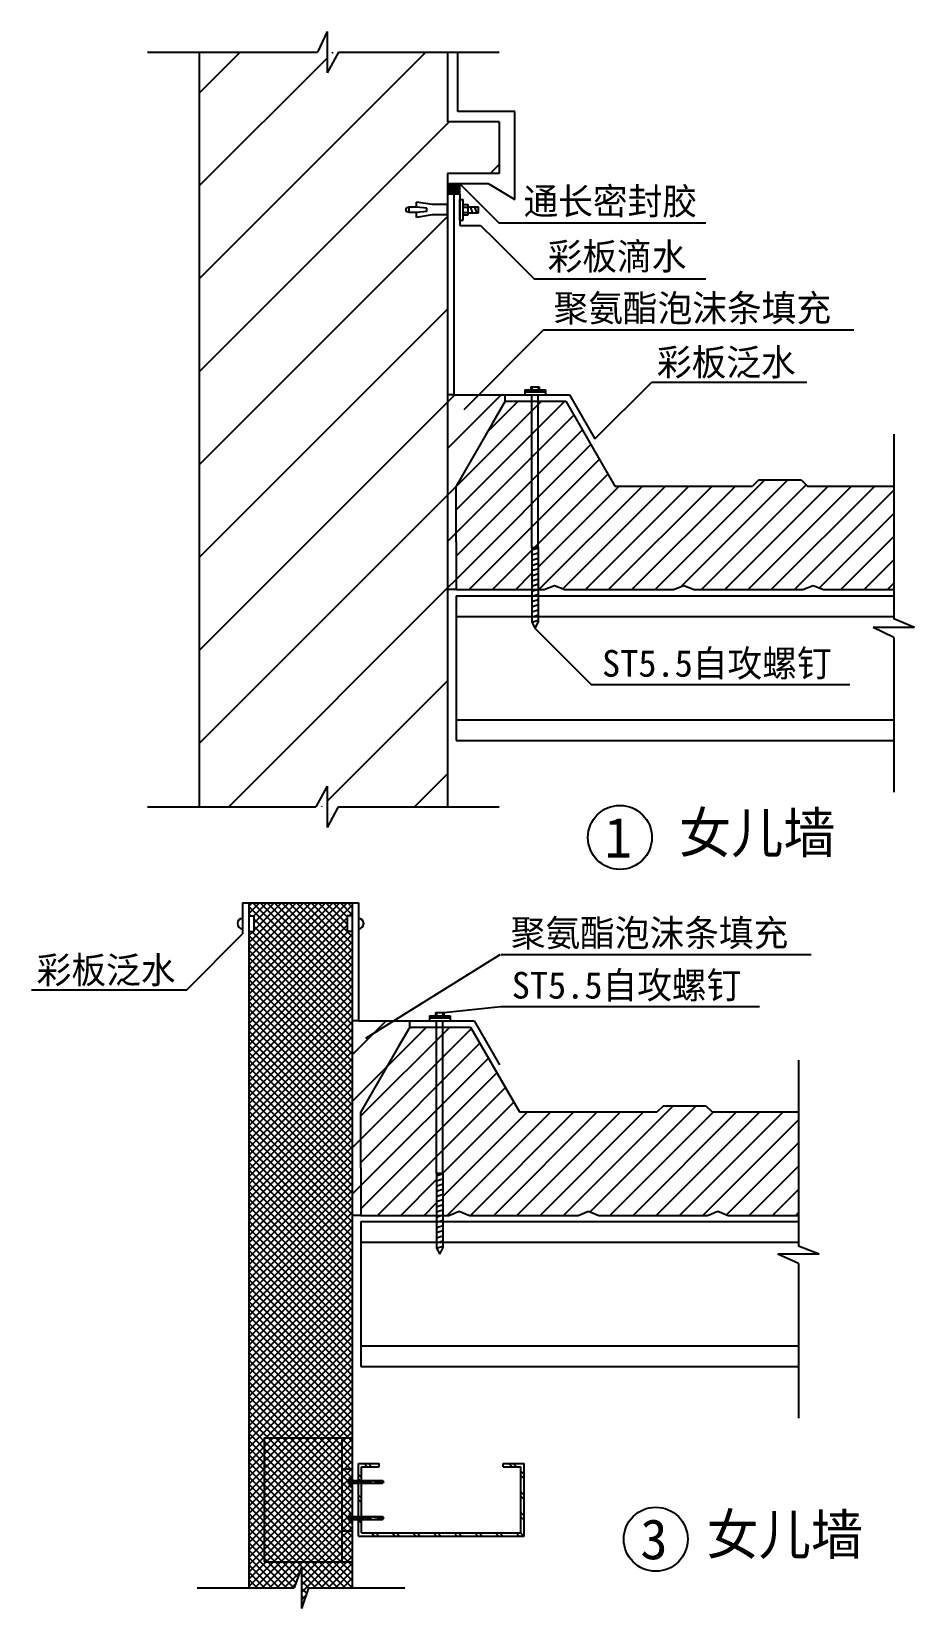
# Model space of a CAD drawing. Header units: metres. Extents: x -368 to 19916, y 1389 to 32176.
# Drawn here: x 188 to 8722, y 16796 to 32039 of the extents above; entities that cross this region are included whole.
import ezdxf

# ---------------------------------------------------------------- set-up
doc = ezdxf.new("R2010")
doc.units = ezdxf.units.M
for name, color, linetype in [('1', 2, 'Continuous'), ('2', 3, 'Continuous'), ('4', 5, 'Continuous'), ('5', 6, 'Continuous')]:
    doc.layers.add(name, color=color, linetype=linetype)
pattern_1 = [(45, (0, 0), (-112.2532, 112.2532), [])]
pattern_2 = [(45, (0, 0), (-224.5064, 224.5064), [])]

msp = doc.modelspace()

# ---------------------------------------------------------------- hatches: boundary and pattern name
at = {"layer": '5'}
h = msp.add_hatch(dxfattribs=at)
h.set_pattern_fill('U', scale=200)
h.set_pattern_definition([(45, (0, 0), (-449.013, 449.013), [])])
h.paths.add_polyline_path([(4209.4, 30265.59), (4059.4, 30265.59), (3909.4, 30240.59), (3909.4, 30290.59), (3839.4, 30290.59), (3809.4, 30300.59), (3809.4, 30330.59), (3839.4, 30340.59), (3909.4, 30340.59), (3909.4, 30390.59), (4059.4, 30365.59), (4209.4, 30365.59), (4209.4, 30665.59), (4709.4, 30665.59), (4709.4, 31165.59), (4209.4, 31165.59), (4209.4, 31838.95), (3096.04, 31838.95), (3046.04, 31638.95), (3046.04, 32038.95), (2996.04, 31838.95), (1809.4, 31838.95), (1809.4, 24545.59), (2996.04, 24545.59), (3046.04, 24745.59), (3046.04, 24345.59), (3096.04, 24545.59), (4209.4, 24545.59)])
h = msp.add_hatch(dxfattribs=at)
h.set_pattern_fill('AR-CONC', scale=30)
h.paths.add_polyline_path([(4859.4, 31265.59), (4309.4, 31265.59), (4309.4, 31838.95), (4209.4, 31838.95), (4209.4, 31165.59), (4709.4, 31165.59), (4709.4, 30665.59), (4209.4, 30665.59), (4209.4, 30565.59), (4609.4, 30565.59), (4859.4, 30415.59)])
h = msp.add_hatch(dxfattribs=at)
h.set_pattern_fill('U', scale=100)
h.set_pattern_definition(pattern_2)
h.paths.add_polyline_path([(4647.64, 28260.59), (4766.01, 28465.59), (4766.01, 28525.59), (4269.4, 28525.59), (4209.4, 28525.59), (4209.4, 26647.47), (4211.28, 26645.59), (4292.55, 26645.59), (4292.55, 27105.59), (4292.55, 27645.59)])
h = msp.add_hatch(dxfattribs=at)
h.set_pattern_fill('U', scale=50)
h.set_pattern_definition(pattern_1)
h.paths.add_polyline_path([(5025.13, 28465.59), (4766.01, 28465.59), (4647.64, 28260.59), (4292.55, 27645.59), (4292.55, 27105.59), (4292.55, 26645.59), (5025.13, 26645.59), (5025.13, 27048.99)])
h.paths.add_polyline_path([(5085.13, 28465.59), (5025.13, 28465.59), (5025.13, 27048.99), (5085.13, 27048.99)])
h.paths.add_polyline_path([(5826.66, 27645.59), (5353.21, 28465.59), (5085.13, 28465.59), (5085.13, 27048.99), (5085.13, 26645.59), (5142.55, 26645.59), (5242.55, 26685.59), (5342.55, 26645.59), (6392.55, 26645.59), (6492.55, 26685.59), (6592.55, 26645.59), (7642.55, 26645.59), (7742.55, 26685.59), (7842.55, 26645.59), (8522.37, 26645.59), (8522.37, 27645.59), (7688.01, 27645.59), (7628.01, 27705.59), (7218.01, 27705.59), (7158.01, 27645.59)])
h = msp.add_hatch(dxfattribs=at)
h.set_pattern_fill('U', scale=100)
h.set_pattern_definition(pattern_2)
h.paths.add_polyline_path([(3288.3, 20595.79), (3371.46, 20595.79), (3371.46, 21055.79), (3371.46, 21595.79), (3726.54, 22210.79), (3844.91, 22415.79), (3844.91, 22475.79), (3348.3, 22475.79), (3288.3, 22475.79)])
h = msp.add_hatch(dxfattribs=at)
h.set_pattern_fill('U', scale=50)
h.set_pattern_definition(pattern_1)
h.paths.add_polyline_path([(4104.03, 22415.79), (3844.91, 22415.79), (3726.54, 22210.79), (3371.46, 21595.79), (3371.46, 21055.79), (3371.46, 20595.79), (4104.03, 20595.79), (4104.03, 20999.19)])
h.paths.add_polyline_path([(4104.03, 20999.19), (4164.03, 20999.19), (4164.03, 22415.79), (4104.03, 22415.79)])
h.paths.add_polyline_path([(4905.56, 21595.79), (4432.11, 22415.79), (4164.03, 22415.79), (4164.03, 20999.19), (4164.03, 20595.79), (4221.46, 20595.79), (4321.46, 20635.79), (4421.46, 20595.79), (5471.46, 20595.79), (5571.46, 20635.79), (5671.46, 20595.79), (6721.46, 20595.79), (6821.46, 20635.79), (6921.46, 20595.79), (7601.27, 20595.79), (7601.27, 21595.79), (6766.91, 21595.79), (6706.91, 21655.79), (6296.91, 21655.79), (6236.91, 21595.79)])

# ---------------------------------------------------------------- linework, layer by layer
for p, q in [((5025.13, 27048.99), (5025.13, 28525.59)), ((5085.13, 27048.99), (5085.13, 28525.59)), ((4104.03, 20999.19), (4104.03, 22475.79)), ((4164.03, 20999.19), (4164.03, 22475.79)), ((2438.3, 18445.79), (3288.3, 18445.79)), ((2438.3, 18445.79), (2438.3, 17245.79)), ((3188.3, 18445.79), (3188.3, 17245.79)), ((3188.3, 18145.79), (3288.3, 18145.79)), ((3188.3, 17545.79), (3288.3, 17545.79)), ((2438.3, 17245.79), (3288.3, 17245.79))]:
    msp.add_line(p, q)
at = {"layer": '1'}
for p, q in [((1809.4, 31838.95), (1809.4, 24545.59)), ((4209.4, 31838.95), (4209.4, 31165.59)), ((4209.4, 31838.95), (4209.4, 31165.59)), ((4709.4, 31165.59), (4209.4, 31165.59)), ((4709.4, 31165.59), (4709.4, 30665.59)), ((4709.4, 30665.59), (4209.4, 30665.59)), ((4209.4, 30665.59), (4209.4, 24545.59)), ((4269.4, 30465.59), (4269.4, 28525.59)), ((4329.4, 30465.59), (4329.4, 30165.59)), ((4329.4, 30165.59), (4529.4, 30165.59)), ((4529.4, 30165.59), (4670.82, 30024.17)), ((4269.4, 28525.59), (5387.85, 28525.59)), ((5387.85, 28525.59), (5633.23, 28100.59)), ((4766.01, 28465.59), (4647.64, 28260.59)), ((4766.01, 28465.59), (5353.21, 28465.59)), ((5353.21, 28465.59), (5826.66, 27645.59)), ((5826.66, 27645.59), (7158.01, 27645.59)), ((7218.01, 27705.59), (7158.01, 27645.59)), ((7218.01, 27705.59), (7628.01, 27705.59)), ((7628.01, 27705.59), (7688.01, 27645.59)), ((7688.01, 27645.59), (8522.37, 27645.59)), ((4292.55, 27105.59), (4292.55, 26645.59)), ((5142.55, 26645.59), (5242.55, 26685.59)), ((5242.55, 26685.59), (5342.55, 26645.59)), ((6392.55, 26645.59), (6492.55, 26685.59)), ((6492.55, 26685.59), (6592.55, 26645.59)), ((7642.55, 26645.59), (7742.55, 26685.59)), ((7742.55, 26685.59), (7842.55, 26645.59)), ((4292.55, 26645.59), (5142.55, 26645.59)), ((5342.55, 26645.59), (6392.55, 26645.59)), ((6592.55, 26645.59), (7642.55, 26645.59)), ((7842.55, 26645.59), (8522.37, 26645.59)), ((2228.3, 23615.79), (2228.3, 23315.79)), ((2228.3, 23615.79), (3348.3, 23615.79)), ((2288.3, 23615.79), (2288.3, 16995.79)), ((3288.3, 23615.79), (3288.3, 16995.79)), ((3348.3, 23615.79), (3348.3, 22475.79)), ((3348.3, 22475.79), (4466.75, 22475.79)), ((3844.91, 22415.79), (3726.54, 22210.79)), ((3844.91, 22415.79), (4432.11, 22415.79)), ((4432.11, 22415.79), (4905.56, 21595.79)), ((4466.75, 22475.79), (4712.13, 22050.79)), ((6296.91, 21655.79), (6236.91, 21595.79)), ((6296.91, 21655.79), (6706.91, 21655.79)), ((6706.91, 21655.79), (6766.91, 21595.79)), ((4905.56, 21595.79), (6236.91, 21595.79)), ((6766.91, 21595.79), (7601.27, 21595.79)), ((3371.46, 21055.79), (3371.46, 20595.79)), ((3371.46, 20595.79), (4221.46, 20595.79)), ((4221.46, 20595.79), (4321.46, 20635.79)), ((4321.46, 20635.79), (4421.46, 20595.79)), ((4421.46, 20595.79), (5471.46, 20595.79)), ((5471.46, 20595.79), (5571.46, 20635.79)), ((5571.46, 20635.79), (5671.46, 20595.79)), ((5671.46, 20595.79), (6721.46, 20595.79)), ((6721.46, 20595.79), (6821.46, 20635.79)), ((6821.46, 20635.79), (6921.46, 20595.79)), ((6921.46, 20595.79), (7601.27, 20595.79)), ((3371.46, 20535.79), (3648.3, 20535.79))]:
    msp.add_line(p, q, dxfattribs=at)
at = {"layer": '2'}
for p, q in [((3046.04, 32038.95), (2951.23, 31838.95)), ((3046.04, 32038.95), (3046.04, 31638.95)), ((1309.4, 31838.95), (2951.23, 31838.95)), ((3155.56, 31838.95), (3046.04, 31638.95)), ((3155.56, 31838.95), (4046.02, 31838.95)), ((3155.56, 31838.95), (4709.4, 31838.95)), ((4309.4, 31265.59), (4309.4, 31838.95)), ((4859.4, 31265.59), (4309.4, 31265.59)), ((4859.4, 30415.59), (4859.4, 31265.59)), ((4309.4, 30565.59), (4209.4, 30565.59)), ((4609.4, 30565.59), (4209.4, 30565.59)), ((4329.4, 30465.59), (4329.4, 30565.59)), ((4329.4, 30565.59), (4704.4, 30190.59)), ((4609.4, 30565.59), (4859.4, 30415.59)), ((3839.4, 30340.59), (3809.4, 30330.59)), ((3909.4, 30340.59), (3839.4, 30340.59)), ((3839.4, 30290.59), (3839.4, 30340.59)), ((3909.4, 30340.59), (3909.4, 30390.59)), ((4059.4, 30365.59), (3909.4, 30390.59)), ((4009.4, 30330.59), (3909.4, 30340.59)), ((4209.4, 30365.59), (4059.4, 30365.59)), ((4329.4, 30465.59), (4209.4, 30465.59)), ((4209.4, 30265.59), (4209.4, 30365.59)), ((4209.4, 30265.59), (4209.4, 30365.59)), ((4329.4, 30215.59), (4329.4, 30415.59)), ((4329.4, 30415.59), (4359.4, 30415.59)), ((4359.4, 30215.59), (4359.4, 30415.59)), ((4359.4, 30365.59), (4409.4, 30365.59)), ((4359.4, 30340.59), (4409.4, 30340.59)), ((4409.4, 30265.59), (4409.4, 30365.59)), ((4409.4, 30345.59), (4509.4, 30345.59)), ((4429.4, 30345.59), (4449.4, 30285.59)), ((4469.4, 30345.59), (4489.4, 30285.59)), ((4509.4, 30285.59), (4509.4, 30345.59)), ((3809.4, 30300.59), (3809.4, 30330.59)), ((3839.4, 30290.59), (3809.4, 30300.59)), ((3909.4, 30290.59), (3839.4, 30290.59)), ((4009.4, 30300.59), (3909.4, 30290.59)), ((3909.4, 30240.59), (3909.4, 30290.59)), ((4059.4, 30265.59), (3909.4, 30240.59)), ((4009.4, 30300.59), (4009.4, 30330.59)), ((4209.4, 30265.59), (4059.4, 30265.59)), ((4329.4, 30215.59), (4359.4, 30215.59)), ((4359.4, 30290.59), (4409.4, 30290.59)), ((4359.4, 30265.59), (4409.4, 30265.59)), ((4409.4, 30285.59), (4509.4, 30285.59)), ((4704.4, 30190.59), (6704.4, 30190.59)), ((4670.82, 30024.17), (5045.82, 29649.17)), ((5045.82, 29649.17), (6704.4, 29649.17)), ((4368.66, 28386.5), (5137.75, 29155.59)), ((5137.75, 29155.59), (8137.75, 29155.59)), ((4955.13, 28575.59), (5155.13, 28575.59)), ((4955.13, 28575.59), (4955.13, 28525.59)), ((4955.13, 28555.59), (5155.13, 28555.59)), ((4955.13, 28525.59), (5155.13, 28525.59)), ((5015.13, 28605.59), (5095.13, 28605.59)), ((5015.13, 28605.59), (5015.13, 28575.59)), ((5025.13, 28605.59), (5025.13, 28575.59)), ((5085.13, 28605.59), (5085.13, 28575.59)), ((5095.13, 28605.59), (5095.13, 28575.59)), ((5155.13, 28575.59), (5155.13, 28525.59)), ((5633.23, 28100.59), (6183.23, 28650.59)), ((6183.23, 28650.59), (7683.23, 28650.59)), ((4647.64, 28260.59), (4292.55, 27645.59)), ((8522.37, 28145.59), (8522.37, 26363.1)), ((4292.55, 27105.59), (4292.55, 27645.59)), ((5025.13, 27048.99), (5025.13, 26328.99)), ((5085.13, 27048.99), (5025.13, 27048.99)), ((5025.13, 27028.99), (5085.13, 27048.99)), ((5025.13, 26978.99), (5085.13, 26998.99)), ((5085.13, 27048.99), (5085.13, 26328.99)), ((5025.13, 26928.99), (5085.13, 26948.99)), ((5025.13, 26878.99), (5085.13, 26898.99)), ((5025.13, 26828.99), (5085.13, 26848.99)), ((5025.13, 26778.99), (5085.13, 26798.99)), ((5025.13, 26728.99), (5085.13, 26748.99)), ((5025.13, 26678.99), (5085.13, 26698.99)), ((4292.55, 26585.59), (8522.37, 26585.59)), ((4292.55, 26585.59), (4292.55, 25185.59)), ((5025.13, 26628.99), (5085.13, 26648.99)), ((5025.13, 26578.99), (5085.13, 26598.99)), ((5025.13, 26528.99), (5085.13, 26548.99)), ((4292.55, 26385.59), (8522.37, 26385.59)), ((5025.13, 26478.99), (5085.13, 26498.99)), ((5025.13, 26428.99), (5085.13, 26448.99)), ((5025.13, 26378.99), (5085.13, 26398.99)), ((5025.13, 26328.99), (5085.13, 26348.99)), ((5025.13, 26328.99), (5055.13, 26268.99)), ((5046.56, 26286.13), (5067.13, 26292.99)), ((5055.13, 26268.99), (5085.13, 26328.99)), ((5055.13, 26268.99), (5596.82, 25727.29)), ((8522.37, 26181.61), (8322.37, 26276.82)), ((8722.37, 26276.82), (8322.37, 26276.82)), ((8722.37, 26276.82), (8522.37, 26363.1)), ((8522.37, 26181.61), (8522.37, 24685.59)), ((8522.37, 26181.61), (8522.37, 25242.83)), ((5596.82, 25727.29), (8096.82, 25727.29)), ((4292.55, 25385.59), (8522.37, 25385.59)), ((4292.55, 25185.59), (8522.37, 25185.59)), ((3046.04, 24745.59), (2935.96, 24545.59)), ((3046.04, 24745.59), (3046.04, 24345.59)), ((1309.4, 24545.59), (2935.96, 24545.59)), ((3152.88, 24545.59), (3046.04, 24345.59)), ((3152.88, 24545.59), (4046.02, 24545.59)), ((3152.88, 24545.59), (4709.4, 24545.59)), ((2288.03, 23490.79), (2338.03, 23490.79)), ((2338.03, 23490.79), (2338.03, 23340.79)), ((3288.57, 23490.79), (3238.57, 23490.79)), ((3238.57, 23490.79), (3238.57, 23340.79)), ((2288.03, 23340.79), (2338.03, 23340.79)), ((3288.57, 23340.79), (3238.57, 23340.79)), ((1688.3, 22775.79), (2228.3, 23315.79)), ((3420.2, 22309.34), (4716.65, 23115.65)), ((4724.03, 23115.65), (7724.03, 23115.65)), ((5224.03, 23115.65), (7724.03, 23115.65)), ((188.3, 22775.79), (1688.3, 22775.79)), ((4174.03, 22555.79), (4724.03, 22615.65)), ((4724.03, 22615.65), (7224.03, 22615.65)), ((4034.03, 22525.79), (4234.03, 22525.79)), ((4034.03, 22525.79), (4034.03, 22475.79)), ((4034.03, 22505.79), (4234.03, 22505.79)), ((4034.03, 22475.79), (4234.03, 22475.79)), ((4094.03, 22555.79), (4094.03, 22525.79)), ((4094.03, 22555.79), (4174.03, 22555.79)), ((4104.03, 22555.79), (4104.03, 22525.79)), ((4164.03, 22555.79), (4164.03, 22525.79)), ((4174.03, 22555.79), (4174.03, 22525.79)), ((4234.03, 22525.79), (4234.03, 22475.79)), ((3726.54, 22210.79), (3371.46, 21595.79)), ((7601.27, 22095.79), (7601.27, 20297.45)), ((3371.46, 21055.79), (3371.46, 21595.79)), ((4164.03, 20999.19), (4104.03, 20999.19)), ((4104.03, 20999.19), (4104.03, 20279.19)), ((4104.03, 20979.19), (4164.03, 20999.19)), ((4104.03, 20929.19), (4164.03, 20949.19)), ((4104.03, 20879.19), (4164.03, 20899.19)), ((4164.03, 20999.19), (4164.03, 20279.19)), ((4104.03, 20829.19), (4164.03, 20849.19)), ((4104.03, 20779.19), (4164.03, 20799.19)), ((4104.03, 20729.19), (4164.03, 20749.19)), ((4104.03, 20679.19), (4164.03, 20699.19)), ((4104.03, 20629.19), (4164.03, 20649.19)), ((4104.03, 20579.19), (4164.03, 20599.19)), ((3371.46, 20535.79), (7601.27, 20535.79)), ((3371.46, 20535.79), (3371.46, 19135.79)), ((4104.03, 20529.19), (4164.03, 20549.19)), ((4104.03, 20479.19), (4164.03, 20499.19)), ((4104.03, 20429.19), (4164.03, 20449.19)), ((3371.46, 20335.79), (7601.27, 20335.79)), ((4104.03, 20379.19), (4164.03, 20399.19)), ((4104.03, 20329.19), (4164.03, 20349.19)), ((4104.03, 20279.19), (4164.03, 20299.19)), ((4104.03, 20279.19), (4134.03, 20219.19)), ((4134.03, 20219.19), (4164.03, 20279.19)), ((7801.27, 20219.67), (7601.27, 20297.45)), ((4125.46, 20236.33), (4146.03, 20243.19)), ((7601.27, 20128.81), (7401.27, 20219.67)), ((7801.27, 20219.67), (7401.27, 20219.67)), ((7601.27, 20128.81), (7601.27, 19185.69)), ((7601.27, 20128.81), (7601.27, 18635.79)), ((3371.46, 19335.79), (7601.27, 19335.79)), ((3371.46, 19135.79), (7601.27, 19135.79)), ((3252.3, 18002.79), (3252.3, 18038.79)), ((3252.3, 18038.79), (3265.8, 18038.79)), ((3252.3, 18034.29), (3265.8, 18034.29)), ((3252.3, 18007.29), (3265.8, 18007.29)), ((3252.3, 18002.79), (3265.8, 18002.79)), ((3265.8, 17975.79), (3265.8, 18065.79)), ((3265.8, 18065.79), (3288.3, 18065.79)), ((3274.8, 17975.79), (3274.8, 18065.79)), ((3288.3, 17975.79), (3288.3, 18065.79)), ((3288.3, 18034.29), (3580.8, 18034.29)), ((3288.3, 18007.29), (3580.8, 18007.29)), ((3467.97, 18034.29), (3588.3, 18014.04)), ((3467.97, 18007.29), (3467.97, 18034.29)), ((3595.8, 18020.79), (3580.8, 18034.29)), ((3580.8, 18007.29), (3595.8, 18020.79)), ((3265.8, 17975.79), (3288.3, 17975.79)), ((3252.3, 17652.79), (3252.3, 17688.79)), ((3252.3, 17688.79), (3265.8, 17688.79)), ((3252.3, 17684.29), (3265.8, 17684.29)), ((3265.8, 17715.79), (3288.3, 17715.79)), ((3265.8, 17625.79), (3265.8, 17715.79)), ((3274.8, 17625.79), (3274.8, 17715.79)), ((3288.3, 17625.79), (3288.3, 17715.79)), ((3288.3, 17684.29), (3580.8, 17684.29)), ((3467.97, 17657.29), (3467.97, 17684.29)), ((3467.97, 17684.29), (3588.3, 17664.04)), ((3595.8, 17670.79), (3580.8, 17684.29)), ((3252.3, 17657.29), (3265.8, 17657.29)), ((3252.3, 17652.79), (3265.8, 17652.79)), ((3265.8, 17625.79), (3288.3, 17625.79)), ((3288.3, 17657.29), (3580.8, 17657.29)), ((3580.8, 17657.29), (3595.8, 17670.79)), ((2796.49, 17195.79), (2726.99, 16995.79)), ((2796.49, 17195.79), (2796.49, 16795.79)), ((1788.3, 16995.79), (2726.99, 16995.79)), ((2866.28, 16995.79), (2796.49, 16795.79)), ((2866.28, 16995.79), (3788.3, 16995.79)), ((2866.28, 16995.79), (3796.47, 16995.79))]:
    msp.add_line(p, q, dxfattribs=at)
for centre, start, end in [((2228.03, 23415.79), 90, 270), ((3348.57, 23415.79), 270, 90)]:
    msp.add_arc(centre, 50, start, end, dxfattribs=at)
msp.add_solid([(4209.4, 30465.59), (4209.4, 30565.59), (4329.4, 30465.59), (4329.4, 30565.59)], dxfattribs=at)
at = {"layer": '4'}
for centre in [(5875.41, 24248.72), (6221.72, 17465.35)]:
    msp.add_circle(centre, 309.5, dxfattribs=at)
at = {"layer": '5'}
for p, q in [((4269.4, 28525.59), (4209.4, 28525.59)), ((4766.01, 28465.59), (4766.01, 28525.59)), ((4292.55, 26645.59), (4209.4, 26645.59)), ((2288.3, 23582.88), (2321.22, 23615.79)), ((2288.3, 23512.17), (2391.93, 23615.79)), ((2288.3, 23229.32), (2674.77, 23615.79)), ((2288.3, 23158.61), (2745.48, 23615.79)), ((2288.3, 23087.9), (2816.19, 23615.79)), ((2288.3, 23017.19), (2886.9, 23615.79)), ((2288.3, 22946.48), (2957.61, 23615.79)), ((2288.3, 22875.77), (3028.32, 23615.79)), ((2288.3, 22805.06), (3099.03, 23615.79)), ((2288.3, 22734.35), (3169.74, 23615.79)), ((2288.3, 22663.64), (3240.46, 23615.79)), ((2288.3, 22592.93), (3288.3, 23592.93)), ((3288.3, 22582.66), (2288.3, 23582.66)), ((2309.46, 23490.79), (2288.3, 23511.95)), ((3288.3, 22653.37), (2325.88, 23615.79)), ((2337.64, 23490.79), (2462.64, 23615.79)), ((2338.03, 23420.47), (2533.35, 23615.79)), ((2338.03, 23349.76), (2604.06, 23615.79)), ((3288.3, 22724.08), (2396.59, 23615.79)), ((3288.3, 22794.79), (2467.3, 23615.79)), ((3288.3, 22865.5), (2538.01, 23615.79)), ((3288.3, 22936.22), (2608.72, 23615.79)), ((3288.3, 23006.93), (2679.43, 23615.79)), ((3288.3, 23077.64), (2750.15, 23615.79)), ((3288.3, 23148.35), (2820.86, 23615.79)), ((3288.3, 23219.06), (2891.57, 23615.79)), ((3288.3, 23289.77), (2962.28, 23615.79)), ((3238.57, 23410.21), (3032.99, 23615.79)), ((3238.57, 23480.92), (3103.7, 23615.79)), ((3288.3, 23501.9), (3174.41, 23615.79)), ((3288.3, 23572.61), (3245.12, 23615.79)), ((3256.88, 23490.79), (3288.3, 23522.22)), ((2288.3, 22522.22), (3238.57, 23472.49)), ((2288.3, 22451.51), (3238.57, 23401.78)), ((2288.3, 23300.04), (2329.06, 23340.79)), ((2288.3, 22380.8), (3248.3, 23340.79)), ((3288.3, 22370.53), (2318.04, 23340.79)), ((3288.3, 22511.95), (2338.03, 23462.22)), ((3288.3, 22441.24), (2338.03, 23391.51)), ((2288.3, 22310.09), (3288.3, 23310.09)), ((3288.3, 22299.82), (2288.3, 23299.82)), ((2288.3, 22239.38), (3288.3, 23239.38)), ((3288.3, 22229.11), (2288.3, 23229.11)), ((2288.3, 22168.66), (3288.3, 23168.66)), ((3288.3, 22158.4), (2288.3, 23158.4)), ((2288.3, 22097.95), (3288.3, 23097.95)), ((3288.3, 22087.69), (2288.3, 23087.69)), ((2288.3, 22027.24), (3288.3, 23027.24)), ((3288.3, 22016.98), (2288.3, 23016.98)), ((2288.3, 21956.53), (3288.3, 22956.53)), ((3288.3, 21946.27), (2288.3, 22946.27)), ((2288.3, 21885.82), (3288.3, 22885.82)), ((3288.3, 21875.56), (2288.3, 22875.56)), ((2288.3, 21815.11), (3288.3, 22815.11)), ((3288.3, 21804.84), (2288.3, 22804.84)), ((2288.3, 21744.4), (3288.3, 22744.4)), ((3288.3, 21734.13), (2288.3, 22734.13)), ((2288.3, 21673.69), (3288.3, 22673.69)), ((3288.3, 21663.42), (2288.3, 22663.42)), ((2288.3, 21602.98), (3288.3, 22602.98)), ((3288.3, 21592.71), (2288.3, 22592.71)), ((2288.3, 21532.27), (3288.3, 22532.27)), ((3288.3, 21522), (2288.3, 22522)), ((2288.3, 21461.56), (3288.3, 22461.56)), ((3288.3, 21451.29), (2288.3, 22451.29)), ((3348.3, 22475.79), (3288.3, 22475.79)), ((3844.91, 22415.79), (3844.91, 22475.79)), ((2288.3, 21390.85), (3288.3, 22390.85)), ((3288.3, 21380.58), (2288.3, 22380.58)), ((2288.3, 21320.14), (3288.3, 22320.14)), ((3288.3, 21309.87), (2288.3, 22309.87)), ((2288.3, 21249.43), (3288.3, 22249.43)), ((3288.3, 21239.16), (2288.3, 22239.16)), ((2288.3, 21178.71), (3288.3, 22178.71)), ((3288.3, 21168.45), (2288.3, 22168.45)), ((2288.3, 21108), (3288.3, 22108)), ((3288.3, 21097.74), (2288.3, 22097.74)), ((2288.3, 21037.29), (3288.3, 22037.29)), ((3288.3, 21027.03), (2288.3, 22027.03)), ((2288.3, 20966.58), (3288.3, 21966.58)), ((3288.3, 20956.32), (2288.3, 21956.32)), ((2288.3, 20895.87), (3288.3, 21895.87)), ((3288.3, 20885.61), (2288.3, 21885.61)), ((2288.3, 20825.16), (3288.3, 21825.16)), ((3288.3, 20814.9), (2288.3, 21814.9)), ((2288.3, 20754.45), (3288.3, 21754.45)), ((3288.3, 20744.18), (2288.3, 21744.18)), ((2288.3, 20683.74), (3288.3, 21683.74)), ((3288.3, 20673.47), (2288.3, 21673.47)), ((2288.3, 20613.03), (3288.3, 21613.03)), ((3288.3, 20602.76), (2288.3, 21602.76)), ((2288.3, 20542.32), (3288.3, 21542.32)), ((3288.3, 20532.05), (2288.3, 21532.05)), ((2288.3, 20471.61), (3288.3, 21471.61)), ((3288.3, 20461.34), (2288.3, 21461.34)), ((2288.3, 20400.9), (3288.3, 21400.9)), ((3288.3, 20390.63), (2288.3, 21390.63)), ((2288.3, 20330.19), (3288.3, 21330.19)), ((3288.3, 20319.92), (2288.3, 21319.92)), ((2288.3, 20259.48), (3288.3, 21259.48)), ((3288.3, 20249.21), (2288.3, 21249.21)), ((2288.3, 20188.77), (3288.3, 21188.77)), ((3288.3, 20178.5), (2288.3, 21178.5)), ((2288.3, 20118.05), (3288.3, 21118.05)), ((3288.3, 20107.79), (2288.3, 21107.79)), ((2288.3, 20047.34), (3288.3, 21047.34)), ((3288.3, 20037.08), (2288.3, 21037.08)), ((2288.3, 19976.63), (3288.3, 20976.63)), ((3288.3, 19966.37), (2288.3, 20966.37)), ((2288.3, 19905.92), (3288.3, 20905.92)), ((3288.3, 19895.66), (2288.3, 20895.66)), ((2288.3, 19835.21), (3288.3, 20835.21)), ((3288.3, 19824.95), (2288.3, 20824.95)), ((2288.3, 19764.5), (3288.3, 20764.5)), ((3288.3, 19754.24), (2288.3, 20754.24)), ((2288.3, 19693.79), (3288.3, 20693.79)), ((3288.3, 19683.52), (2288.3, 20683.52)), ((2288.3, 19623.08), (3288.3, 20623.08)), ((3288.3, 19612.81), (2288.3, 20612.81)), ((3371.46, 20595.79), (3288.3, 20595.79)), ((2288.3, 19552.37), (3288.3, 20552.37)), ((3288.3, 19542.1), (2288.3, 20542.1)), ((2288.3, 19481.66), (3288.3, 20481.66)), ((3288.3, 19471.39), (2288.3, 20471.39)), ((2288.3, 19410.95), (3288.3, 20410.95)), ((3288.3, 19400.68), (2288.3, 20400.68)), ((2288.3, 19340.24), (3288.3, 20340.24)), ((3288.3, 19329.97), (2288.3, 20329.97)), ((2288.3, 19269.53), (3288.3, 20269.53)), ((3288.3, 19259.26), (2288.3, 20259.26)), ((2288.3, 19198.82), (3288.3, 20198.82)), ((3288.3, 19188.55), (2288.3, 20188.55)), ((2288.3, 19128.11), (3288.3, 20128.11)), ((3288.3, 19117.84), (2288.3, 20117.84)), ((2288.3, 19057.39), (3288.3, 20057.39)), ((3288.3, 19047.13), (2288.3, 20047.13)), ((2288.3, 18986.68), (3288.3, 19986.68)), ((3288.3, 18976.42), (2288.3, 19976.42)), ((2288.3, 18915.97), (3288.3, 19915.97)), ((3288.3, 18905.71), (2288.3, 19905.71)), ((2288.3, 18845.26), (3288.3, 19845.26)), ((3288.3, 18835), (2288.3, 19835)), ((2288.3, 18774.55), (3288.3, 19774.55)), ((3288.3, 18764.29), (2288.3, 19764.29)), ((2288.3, 18703.84), (3288.3, 19703.84)), ((3288.3, 18693.57), (2288.3, 19693.57)), ((2288.3, 18633.13), (3288.3, 19633.13)), ((3288.3, 18622.86), (2288.3, 19622.86)), ((2288.3, 18562.42), (3288.3, 19562.42)), ((3288.3, 18552.15), (2288.3, 19552.15)), ((2288.3, 18491.71), (3288.3, 19491.71)), ((3288.3, 18481.44), (2288.3, 19481.44)), ((2288.3, 18421), (3288.3, 19421)), ((3288.3, 18410.73), (2288.3, 19410.73)), ((2288.3, 18350.29), (3288.3, 19350.29)), ((3288.3, 18340.02), (2288.3, 19340.02)), ((2288.3, 18279.58), (3288.3, 19279.58)), ((3288.3, 18269.31), (2288.3, 19269.31)), ((2288.3, 18208.87), (3288.3, 19208.87)), ((3288.3, 18198.6), (2288.3, 19198.6)), ((2288.3, 18138.16), (3288.3, 19138.16)), ((3288.3, 18127.89), (2288.3, 19127.89)), ((2288.3, 18067.45), (3288.3, 19067.45)), ((3288.3, 18057.18), (2288.3, 19057.18)), ((2288.3, 17996.73), (3288.3, 18996.73)), ((3288.3, 17986.47), (2288.3, 18986.47)), ((2288.3, 17926.02), (3288.3, 18926.02)), ((3288.3, 17915.76), (2288.3, 18915.76)), ((2288.3, 17855.31), (3288.3, 18855.31)), ((3288.3, 17845.05), (2288.3, 18845.05)), ((2288.3, 17784.6), (3288.3, 18784.6)), ((3288.3, 17774.34), (2288.3, 18774.34)), ((2288.3, 17713.89), (3288.3, 18713.89)), ((3288.3, 17703.63), (2288.3, 18703.63)), ((2288.3, 17643.18), (3288.3, 18643.18)), ((3288.3, 17632.91), (2288.3, 18632.91)), ((2288.3, 17572.47), (3288.3, 18572.47)), ((3288.3, 17562.2), (2288.3, 18562.2)), ((2288.3, 17501.76), (3288.3, 18501.76)), ((3288.3, 17491.49), (2288.3, 18491.49)), ((2288.3, 17431.05), (3288.3, 18431.05)), ((3288.3, 17420.78), (2288.3, 18420.78)), ((2288.3, 17360.34), (3288.3, 18360.34)), ((3288.3, 17350.07), (2288.3, 18350.07)), ((2288.3, 17289.63), (3288.3, 18289.63)), ((3288.3, 17279.36), (2288.3, 18279.36)), ((2288.3, 17218.92), (3288.3, 18218.92)), ((3288.3, 17208.65), (2288.3, 18208.65)), ((2288.3, 17148.21), (3288.3, 18148.21)), ((3348.3, 18195.79), (3548.3, 18195.79)), ((3348.3, 17495.79), (3348.3, 18195.79)), ((3378.3, 18165.79), (3548.3, 18165.79)), ((3378.3, 17525.79), (3378.3, 18165.79)), ((3432.36, 18165.79), (3402.36, 18195.79)), ((3474.79, 18165.79), (3444.79, 18195.79)), ((3548.3, 18165.79), (3548.3, 18195.79)), ((4748.3, 18195.79), (4948.3, 18195.79)), ((4748.3, 18165.79), (4748.3, 18195.79)), ((4748.3, 18165.79), (4918.3, 18165.79)), ((4832.36, 18165.79), (4802.36, 18195.79)), ((4874.79, 18165.79), (4844.79, 18195.79)), ((4918.3, 17525.79), (4918.3, 18165.79)), ((4948.3, 17495.79), (4948.3, 18195.79)), ((3288.3, 17137.94), (2288.3, 18137.94)), ((2288.3, 17077.5), (3288.3, 18077.5)), ((3288.3, 17067.23), (2288.3, 18067.23)), ((2288.3, 17006.78), (3288.3, 18006.78)), ((3288.3, 16996.52), (2288.3, 17996.52)), ((3310.8, 18007.29), (3301.8, 18034.29)), ((3333.3, 18007.29), (3324.3, 18034.29)), ((3355.8, 18007.29), (3346.8, 18034.29)), ((3378.3, 18062.28), (3348.3, 18092.28)), ((3378.3, 18019.86), (3348.3, 18049.86)), ((3378.3, 18007.29), (3369.3, 18034.29)), ((3400.8, 18007.29), (3391.8, 18034.29)), ((3423.3, 18007.29), (3414.3, 18034.29)), ((3445.8, 18007.29), (3436.8, 18034.29)), ((3468.3, 18007.29), (3459.3, 18034.29)), ((4948.3, 18092.28), (4918.3, 18122.28)), ((4948.3, 18049.86), (4918.3, 18079.86)), ((3218.32, 16995.79), (2288.3, 17925.81)), ((3147.61, 16995.79), (2288.3, 17855.1)), ((2348.02, 16995.79), (3288.3, 17936.07)), ((2418.73, 16995.79), (3288.3, 17865.36)), ((3378.3, 17862.28), (3348.3, 17892.28)), ((3378.3, 17819.86), (3348.3, 17849.86)), ((4948.3, 17892.28), (4918.3, 17922.28)), ((4948.3, 17849.86), (4918.3, 17879.86)), ((3076.89, 16995.79), (2288.3, 17784.39)), ((3006.18, 16995.79), (2288.3, 17713.68)), ((2489.44, 16995.79), (3288.3, 17794.65)), ((2560.15, 16995.79), (3288.3, 17723.94)), ((3310.8, 17657.29), (3301.8, 17684.29)), ((3333.3, 17657.29), (3324.3, 17684.29)), ((3355.8, 17657.29), (3346.8, 17684.29)), ((3378.3, 17662.28), (3348.3, 17692.28)), ((3378.3, 17657.29), (3369.3, 17684.29)), ((3400.8, 17657.29), (3391.8, 17684.29)), ((3423.3, 17657.29), (3414.3, 17684.29)), ((3445.8, 17657.29), (3436.8, 17684.29)), ((3468.3, 17657.29), (3459.3, 17684.29)), ((4948.3, 17692.28), (4918.3, 17722.28)), ((2778.52, 17152.75), (2288.3, 17642.97)), ((2760.88, 17099.67), (2288.3, 17572.25)), ((2796.49, 17161.42), (3288.3, 17653.23)), ((2796.49, 17090.71), (3288.3, 17582.52)), ((3378.3, 17619.86), (3348.3, 17649.86)), ((4948.3, 17649.86), (4918.3, 17679.86)), ((2742.53, 17047.32), (2288.3, 17501.54)), ((2723.34, 16995.79), (2288.3, 17430.83)), ((2796.49, 17020), (3288.3, 17511.81)), ((2796.49, 16949.29), (3288.3, 17441.1)), ((3348.3, 17495.79), (4948.3, 17495.79)), ((3378.3, 17525.79), (4918.3, 17525.79)), ((3502.36, 17495.79), (3472.36, 17525.79)), ((3544.79, 17495.79), (3514.79, 17525.79)), ((3702.36, 17495.79), (3672.36, 17525.79)), ((3744.79, 17495.79), (3714.79, 17525.79)), ((3902.36, 17495.79), (3872.36, 17525.79)), ((3944.79, 17495.79), (3914.79, 17525.79)), ((4102.36, 17495.79), (4072.36, 17525.79)), ((4144.79, 17495.79), (4114.79, 17525.79)), ((4302.36, 17495.79), (4272.36, 17525.79)), ((4344.79, 17495.79), (4314.79, 17525.79)), ((4502.36, 17495.79), (4472.36, 17525.79)), ((4544.79, 17495.79), (4514.79, 17525.79)), ((4702.36, 17495.79), (4672.36, 17525.79)), ((4744.79, 17495.79), (4714.79, 17525.79)), ((4902.36, 17495.79), (4872.36, 17525.79)), ((4944.79, 17495.79), (4914.79, 17525.79)), ((2652.63, 16995.79), (2288.3, 17360.12)), ((2581.92, 16995.79), (2288.3, 17289.41)), ((2913.71, 16995.79), (3288.3, 17370.39)), ((2984.42, 16995.79), (3288.3, 17299.68)), ((3055.13, 16995.79), (3288.3, 17228.97)), ((2511.21, 16995.79), (2288.3, 17218.7)), ((2440.5, 16995.79), (2288.3, 17147.99)), ((2369.79, 16995.79), (2288.3, 17077.28)), ((2630.86, 16995.79), (2777.02, 17141.95)), ((2935.47, 16995.79), (2796.49, 17134.78)), ((3125.84, 16995.79), (3288.3, 17158.26)), ((3196.55, 16995.79), (3288.3, 17087.55)), ((2299.08, 16995.79), (2288.3, 17006.57)), ((2701.57, 16995.79), (2737.84, 17032.06)), ((2864.76, 16995.79), (2796.49, 17064.07)), ((2847.24, 16942.6), (2796.49, 16993.36)), ((2796.49, 16878.58), (2841.5, 16923.58)), ((2829.97, 16889.17), (2796.49, 16922.64)), ((3267.26, 16995.79), (3288.3, 17016.84)), ((2810.22, 16838.2), (2796.49, 16851.93)), ((2796.49, 16807.87), (2800.51, 16811.89))]:
    msp.add_line(p, q, dxfattribs=at)

# ---------------------------------------------------------------- texts
at = {"layer": '4'}
for s, height, p in [('通长密封胶', 258, (4943.67, 30269.47)), ('彩板滴水', 258, (5176.95, 29736.82)), ('聚氨酯泡沫条填充', 258, (5233.86, 29236.33)), ('彩板泛水', 258, (6232.99, 28712.93)), ('ST5.5自攻螺钉', 258, (5702.69, 25802.62)), ('女儿墙', 388, (6446.78, 24099.6)), ('1', 388, (5726.5, 24054.72)), ('聚氨酯泡沫条填充', 258, (4820.14, 23196.39)), ('彩板泛水', 258, (238.06, 22838.13)), ('ST5.5自攻螺钉', 258, (4829.89, 22690.98)), ('女儿墙', 388, (6712.71, 17316.79)), ('3', 388, (6072.81, 17271.35))]:
    msp.add_text(s, height=height, dxfattribs=at).set_placement(p)

doc.saveas('drawing.dxf')
